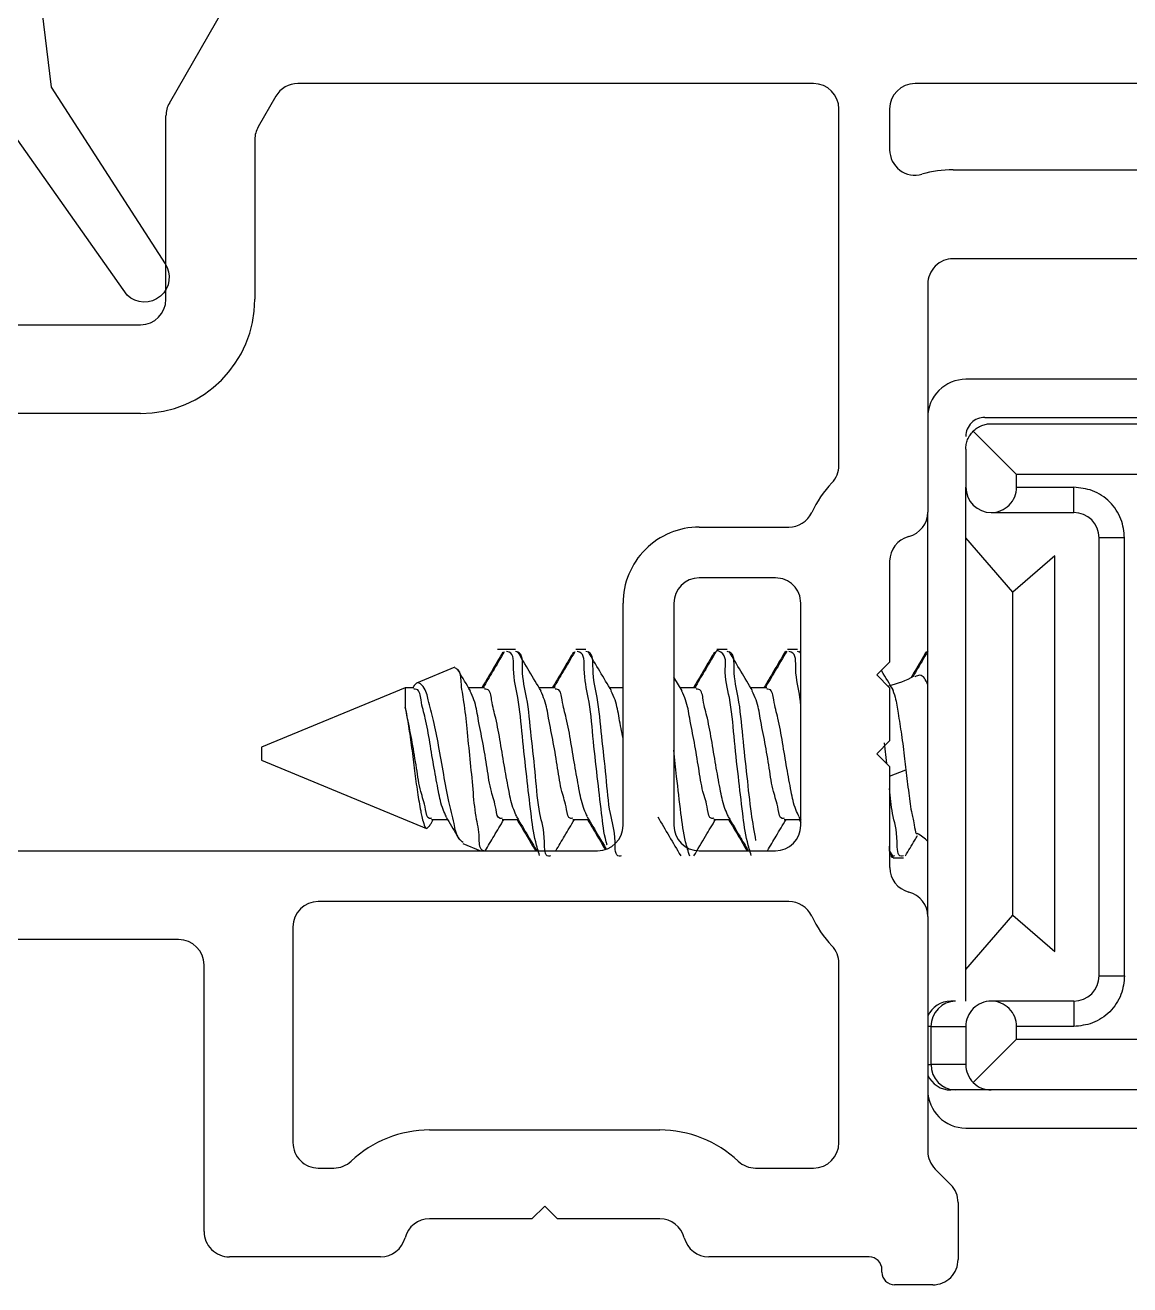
# Model space of a CAD drawing. Extents: x 50.9 to 61.7, y 12.6 to 36.7.
# Drawn here: x 52.995 to 53.865, y 28.815 to 29.808 of the extents above; entities that cross this region are included whole.
import ezdxf

# ---------------------------------------------------------------- set-up
doc = ezdxf.new("R2010")
doc.units = 0
doc.header["$LTSCALE"] = 0.3
doc.header["$MEASUREMENT"] = 0
doc.layers.get('0').update_dxf_attribs({"linetype": 'CONTINUOUS'})
doc.layers.add('VA5000$0$SECTION', color=7, linetype='CONTINUOUS')

# ---------------------------------------------------------------- blocks, each defined once
blk = doc.blocks.new('VA5000')
at = {"layer": 'VA5000$0$SECTION', "linetype": 'Continuous'}
blk.add_lwpolyline([(-0.15006, -0.18737, 0.907322), (-0.12045, -0.21247), (-0.0053, -0.0493), (-0.01923, -0.03147), (-0.01252, 0.02312), (0.06648, 0.02312), (0.06648, 0.64912), (-0.07952, 0.64912), (-0.07952, 0.57812), (-0.02452, 0.57812, -0.414214), (-0.00452, 0.55812), (-0.00452, 0.06212, 0.385829), (-0.05212, 0.02063), (-0.06063, -0.04866), (-0.15034, -0.1878)], format="xyb", dxfattribs=at)

msp = doc.modelspace()

# ---------------------------------------------------------------- linework, layer by layer
for p, q in [((53.10859, 29.74621), (53.1521, 29.82157)), ((53.61591, 29.76157), (53.20984, 29.76157)), ((53.94591, 29.76157), (53.69591, 29.76157)), ((53.19252, 29.75157), (53.17859, 29.72745)), ((53.10591, 29.59157), (53.10591, 29.73621)), ((53.63591, 29.4607), (53.63591, 29.74157)), ((53.67591, 29.74157), (53.67591, 29.7094)), ((53.17591, 29.71746), (53.17591, 29.59157)), ((53.72591, 29.69357), (54.20591, 29.69357)), ((54.14091, 29.62357), (53.72591, 29.62357)), ((53.70591, 29.60357), (53.70591, 29.42394)), ((52.92591, 29.57157), (53.08591, 29.57157)), ((53.92491, 29.52857), (53.73591, 29.52857)), ((53.08591, 29.50157), (52.90239, 29.50157)), ((53.75091, 29.49857), (53.90991, 29.49857)), ((53.77591, 29.45357), (53.74177, 29.48771)), ((53.75591, 29.49357), (53.89091, 29.49357)), ((53.73591, 29.47357), (53.73591, 29.44357)), ((53.77591, 29.44357), (53.77591, 29.45357)), ((53.89091, 29.45357), (53.77591, 29.45357)), ((53.73591, 29.03857), (53.73591, 29.44357)), ((53.77591, 29.44357), (53.82091, 29.44357)), ((53.82091, 29.42357), (53.82091, 29.44357)), ((53.70591, 29.10521), (53.70591, 29.42394)), ((53.75591, 29.42357), (53.82091, 29.42357)), ((53.52591, 29.41207), (53.5964, 29.41207)), ((53.77303, 29.36087), (53.73591, 29.40357)), ((53.84091, 29.05857), (53.84091, 29.40357)), ((53.86091, 29.40357), (53.84091, 29.40357)), ((53.86091, 29.05857), (53.86091, 29.40357)), ((53.80605, 29.38957), (53.77303, 29.36087)), ((53.80605, 29.07757), (53.80605, 29.38957)), ((53.67591, 29.38521), (53.67591, 29.30557)), ((53.58591, 29.37207), (53.52591, 29.37207)), ((53.77303, 29.10627), (53.77303, 29.36087)), ((53.46591, 29.17707), (53.46591, 29.35207)), ((53.50591, 29.35207), (53.50591, 29.17707)), ((53.60591, 29.17707), (53.60591, 29.35207)), ((53.37419, 29.31557), (53.36694, 29.31557)), ((53.38113, 29.31557), (53.37419, 29.31557)), ((53.42974, 29.31557), (53.42868, 29.31557)), ((53.43669, 29.31557), (53.42974, 29.31557)), ((53.54086, 29.31557), (53.5398, 29.31557)), ((53.5478, 29.31557), (53.54086, 29.31557)), ((53.59641, 29.31557), (53.59535, 29.31557)), ((53.60336, 29.31557), (53.59641, 29.31557)), ((53.60498, 29.31364), (53.60336, 29.31399)), ((53.60591, 29.31265), (53.60496, 29.31426)), ((53.33338, 29.30167), (53.30322, 29.28917)), ((53.67591, 29.30557), (53.66591, 29.29557)), ((53.51241, 29.28305), (53.50591, 29.2939)), ((53.66591, 29.29557), (53.67591, 29.28557)), ((53.29435, 29.2855), (53.18105, 29.23857)), ((53.30127, 29.2855), (53.29435, 29.2855)), ((53.29435, 29.2855), (53.29435, 29.27025)), ((53.35683, 29.2855), (53.34428, 29.2855)), ((53.41238, 29.2855), (53.39983, 29.2855)), ((53.46591, 29.2855), (53.45539, 29.2855)), ((53.52349, 29.2855), (53.51094, 29.2855)), ((53.57905, 29.2855), (53.5665, 29.2855)), ((53.67591, 29.28557), (53.67591, 29.24357)), ((53.67591, 29.24357), (53.66591, 29.23357)), ((53.67371, 29.22578), (53.67195, 29.24221)), ((53.18105, 29.23857), (53.18105, 29.22857)), ((53.66591, 29.23357), (53.67591, 29.22357)), ((53.18105, 29.22857), (53.3111, 29.1747)), ((53.67591, 29.22357), (53.67591, 29.14394)), ((53.67591, 29.21597), (53.68866, 29.22083)), ((53.31516, 29.18164), (53.3278, 29.18164)), ((53.37072, 29.18164), (53.38336, 29.18164)), ((53.42627, 29.18164), (53.43892, 29.18164)), ((53.53738, 29.18164), (53.55003, 29.18164)), ((53.59294, 29.18164), (53.60558, 29.18164)), ((53.60444, 29.18355), (53.60591, 29.18107)), ((53.60462, 29.18164), (53.60591, 29.17946)), ((53.33967, 29.16287), (53.35367, 29.15707)), ((52.82119, 29.15707), (53.44591, 29.15707)), ((53.52591, 29.15707), (53.58591, 29.15707)), ((53.67591, 29.15667), (53.67802, 29.15309)), ((53.67868, 29.15157), (53.67974, 29.15157)), ((53.67974, 29.15157), (53.68669, 29.15157)), ((53.5964, 29.11707), (53.22591, 29.11707)), ((53.70591, 29.10521), (53.70591, 28.92036)), ((53.73591, 29.06357), (53.77303, 29.10627)), ((53.77303, 29.10627), (53.80605, 29.07757)), ((53.20591, 29.09707), (53.20591, 28.92707)), ((53.11591, 29.08707), (52.94591, 29.08707)), ((53.13591, 28.85707), (53.13591, 29.06707)), ((53.63591, 28.92707), (53.63591, 29.06844)), ((53.84091, 29.05857), (53.86091, 29.05857)), ((53.7279, 29.03857), (53.72413, 29.03857)), ((53.82091, 29.03857), (53.75591, 29.03857)), ((53.82091, 29.03857), (53.82091, 29.01857)), ((53.70848, 29.01857), (53.70591, 29.01857)), ((53.70848, 29.01857), (53.73591, 29.01857)), ((53.70848, 28.98857), (53.70848, 29.01857)), ((53.73591, 29.01857), (53.73591, 28.98857)), ((53.77591, 29.00857), (53.77591, 29.01857)), ((53.82091, 29.01857), (53.77591, 29.01857)), ((53.74177, 28.97443), (53.77591, 29.00857)), ((53.77591, 29.00857), (53.89091, 29.00857)), ((53.70591, 28.98857), (53.70848, 28.98857)), ((53.73591, 28.98857), (53.70848, 28.98857)), ((53.7279, 28.96857), (53.72413, 28.96857)), ((53.75591, 28.96857), (53.7279, 28.96857)), ((53.89091, 28.96857), (53.75591, 28.96857)), ((53.31355, 28.93707), (53.49482, 28.93707)), ((53.73591, 28.93857), (53.92491, 28.93857)), ((53.22591, 28.90707), (53.23805, 28.90707)), ((53.57032, 28.90707), (53.61591, 28.90707)), ((53.71177, 28.90621), (53.72396, 28.89402)), ((53.40419, 28.87707), (53.39419, 28.86707)), ((53.41419, 28.86707), (53.40419, 28.87707)), ((53.72982, 28.87988), (53.72982, 28.83507)), ((53.39419, 28.86707), (53.31355, 28.86707)), ((53.49482, 28.86707), (53.41419, 28.86707)), ((53.27482, 28.83707), (53.15591, 28.83707)), ((53.65982, 28.83707), (53.53355, 28.83707)), ((53.66982, 28.82507), (53.66982, 28.82707)), ((53.70982, 28.81507), (53.67982, 28.81507))]:
    msp.add_line(p, q)
for centre, radius, start, end in [((53.20984, 29.74157), 0.02, 89.9979, 149.99718), ((53.61591, 29.74157), 0.02, 0.00178, 90.00074), ((53.69591, 29.74157), 0.02, 89.99926, 179.99822), ((53.12592, 29.73621), 0.02001, 150.00538, 179.99752), ((53.19591, 29.71745), 0.02, 150.00049, 179.99591), ((53.69591, 29.7094), 0.02, 179.99929, 285.82565), ((53.72591, 29.60357), 0.09, 90.00022, 105.82743), ((53.72591, 29.60357), 0.02, 89.99578, 180.0017), ((53.08591, 29.59157), 0.09, 270.00046, 359.99916), ((53.08591, 29.59157), 0.02, 269.99926, 359.99822), ((53.73591, 29.49857), 0.03, 90.00027, 180.00085), ((53.75091, 29.48357), 0.015, 89.9974, 180.00148), ((53.61591, 29.4607), 0.02, 316.65802, 359.99989), ((53.69592, 29.3852), 0.09, 136.65854, 154.78284), ((53.75591, 29.44357), 0.02, 180.00314, 269.99854), ((53.75591, 29.44357), 0.02, 269.99578, 0.0017), ((53.59639, 29.43207), 0.02, 270.00641, 334.77969), ((53.68591, 29.42394), 0.02, 284.48251, 359.99704), ((53.82091, 29.40357), 0.02, 0.00249, 89.99667), ((53.52591, 29.35207), 0.06, 89.99857, 180.00059), ((53.69591, 29.38521), 0.02, 104.47345, 180.00273), ((53.52591, 29.35207), 0.02, 90.00146, 179.99686), ((53.58591, 29.35207), 0.02, 359.9983, 90.00422), ((53.6602, 29.35539), 0.06989, 282.40619, 300.04448), ((53.44591, 29.17707), 0.02, 270.00062, 0.00022), ((53.52591, 29.17707), 0.02, 180.00163, 269.99669), ((53.58591, 29.17707), 0.02, 270.00062, 0.00022), ((53.66011, 29.11163), 0.07004, 49.00812, 57.59257), ((53.69592, 29.14394), 0.02, 180.00296, 255.51749), ((53.68592, 29.10521), 0.02, 359.99727, 75.52655), ((53.22591, 29.09707), 0.02, 90.00094, 180.00074), ((53.5964, 29.09707), 0.02, 25.22142, 89.99777), ((53.6959, 29.14393), 0.08999, 205.21495, 223.34269), ((53.11591, 29.06707), 0.02, 0.00246, 89.9967), ((53.61591, 29.06844), 0.02, 0.00227, 43.33982), ((53.82091, 29.05857), 0.02, 270.00333, 359.99751), ((53.72413, 29.01857), 0.02, 90.00269, 155.60142), ((53.72819, 29.01886), 0.01972, 90.85496, 180.83325), ((53.75591, 29.01857), 0.02, 89.99993, 180.00175), ((53.75591, 29.01857), 0.02, 359.99825, 90.00091), ((53.7282, 28.98829), 0.01972, 179.17014, 269.14165), ((53.75591, 28.98857), 0.02, 179.99936, 225.00051), ((53.72413, 28.98857), 0.02, 204.39858, 269.99731), ((53.75592, 28.98857), 0.02, 225.00217, 269.9939), ((53.73591, 28.96857), 0.03, 180.00139, 269.99973), ((53.31355, 28.84707), 0.09, 89.99879, 133.34166), ((53.49482, 28.84707), 0.09, 46.65814, 90.00123), ((53.22591, 28.92707), 0.02, 179.99494, 270.00338), ((53.61591, 28.92707), 0.02, 270.00062, 0.00022), ((53.23805, 28.92707), 0.02, 269.99739, 313.34597), ((53.57032, 28.92707), 0.02, 226.65545, 270.00119), ((53.72591, 28.92035), 0.02, 179.99936, 225.00051), ((53.70982, 28.87988), 0.02, 359.99936, 45.00051), ((53.31355, 28.84707), 0.02, 90.00191, 165.52432), ((53.49482, 28.84707), 0.02, 14.48208, 89.99168), ((53.15591, 28.85707), 0.02, 179.99891, 269.9994), ((53.27482, 28.85707), 0.02, 269.99748, 345.52358), ((53.53355, 28.85707), 0.02, 194.4813, 269.99765), ((53.65982, 28.82707), 0.01, 359.99832, 90), ((53.70982, 28.83507), 0.02, 269.99662, 0.00506), ((53.67982, 28.82507), 0.01, 180.00166, 269.99834)]:
    msp.add_arc(centre, radius, start, end)
for points, knots in [([(53.73591, 29.47357), (53.73598, 29.47483), (53.73612, 29.47737), (53.73726, 29.4811), (53.73907, 29.48468), (53.74086, 29.48669), (53.74177, 29.48771)], [0, 0, 0, 0, 0.239729, 0.486331, 0.739742, 1, 1, 1, 1]), ([(53.74177, 29.48771), (53.74279, 29.48862), (53.74481, 29.49041), (53.74838, 29.49222), (53.75211, 29.49336), (53.75466, 29.4935), (53.75591, 29.49357)], [0, 0, 0, 0, 0.260254, 0.513647, 0.760229, 1, 1, 1, 1]), ([(53.86091, 29.40357), (53.86038, 29.4086), (53.85955, 29.41637), (53.85456, 29.42569), (53.84939, 29.43206), (53.84303, 29.43722), (53.83371, 29.4422), (53.82594, 29.44303), (53.82091, 29.44357)], [0, 0, 0, 0, 0.239446, 0.369887, 0.499997, 0.630444, 0.760561, 1, 1, 1, 1]), ([(53.37131, 29.31368), (53.36829, 29.3085), (53.36278, 29.29908), (53.35717, 29.28972), (53.35465, 29.2855)], [0, 0, 0, 0, 0.549073, 1, 1, 1, 1]), ([(53.3724, 29.31393), (53.36935, 29.30871), (53.36379, 29.29921), (53.35816, 29.28976), (53.35562, 29.2855)], [0, 0, 0, 0, 0.549432, 1, 1, 1, 1]), ([(53.40023, 29.15338), (53.39913, 29.15692), (53.39579, 29.16772), (53.39317, 29.18866), (53.38994, 29.2165), (53.38662, 29.24658), (53.38409, 29.27613), (53.37883, 29.29517), (53.38027, 29.31309), (53.37489, 29.31388), (53.37419, 29.31399)], [0, 0, 0, 0, 0.067697, 0.206107, 0.384136, 0.57852, 0.76497, 0.904468, 0.98756, 1, 1, 1, 1]), ([(53.40891, 29.15316), (53.40836, 29.153), (53.40382, 29.15175), (53.40489, 29.17115), (53.39917, 29.18706), (53.39719, 29.21702), (53.39349, 29.24644), (53.39105, 29.27616), (53.38578, 29.29517), (53.38721, 29.31309), (53.38183, 29.31388), (53.38113, 29.31399)], [0, 0, 0, 0, 0.009683, 0.079952, 0.216542, 0.392231, 0.58406, 0.768058, 0.905722, 0.987722, 1, 1, 1, 1]), ([(53.4013, 29.28305), (53.39821, 29.28819), (53.39201, 29.29851), (53.38591, 29.30889), (53.38284, 29.3141)], [0, 0, 0, 0, 0.497463, 1, 1, 1, 1]), ([(53.42687, 29.31368), (53.42384, 29.3085), (53.41834, 29.29908), (53.41273, 29.28972), (53.4102, 29.2855)], [0, 0, 0, 0, 0.549073, 1, 1, 1, 1]), ([(53.42795, 29.31393), (53.4249, 29.30871), (53.41935, 29.29921), (53.41371, 29.28976), (53.41117, 29.2855)], [0, 0, 0, 0, 0.549432, 1, 1, 1, 1]), ([(53.45346, 29.16142), (53.4532, 29.1623), (53.45079, 29.17045), (53.44884, 29.18869), (53.44546, 29.21649), (53.44219, 29.24658), (53.43964, 29.27613), (53.43439, 29.29517), (53.43582, 29.31309), (53.43045, 29.31388), (53.42974, 29.31399)], [0, 0, 0, 0, 0.017611, 0.163456, 0.35105, 0.555877, 0.752343, 0.899335, 0.986892, 1, 1, 1, 1]), ([(53.46447, 29.15316), (53.46392, 29.153), (53.45938, 29.15175), (53.46045, 29.17115), (53.45473, 29.18706), (53.45275, 29.21702), (53.44904, 29.24644), (53.44661, 29.27616), (53.44133, 29.29517), (53.44277, 29.31309), (53.43739, 29.31388), (53.43669, 29.31399)], [0, 0, 0, 0, 0.009683, 0.079952, 0.216542, 0.392231, 0.58406, 0.768058, 0.905722, 0.987722, 1, 1, 1, 1]), ([(53.45685, 29.28305), (53.45377, 29.28819), (53.44757, 29.29851), (53.44146, 29.30889), (53.43839, 29.3141)], [0, 0, 0, 0, 0.497463, 1, 1, 1, 1]), ([(53.53798, 29.31368), (53.53495, 29.3085), (53.52945, 29.29908), (53.52384, 29.28972), (53.52131, 29.2855)], [0, 0, 0, 0, 0.549073, 1, 1, 1, 1]), ([(53.53906, 29.31393), (53.53601, 29.30871), (53.53046, 29.29921), (53.52482, 29.28976), (53.52229, 29.2855)], [0, 0, 0, 0, 0.5494304, 1, 1, 1, 1]), ([(53.5669, 29.15338), (53.5658, 29.15692), (53.56246, 29.16772), (53.55984, 29.18867), (53.55663, 29.21644), (53.55319, 29.24679), (53.55107, 29.27546), (53.54479, 29.29669), (53.54805, 29.31157), (53.53941, 29.31541), (53.53911, 29.31382), (53.53905, 29.31353)], [0, 0, 0, 0, 0.066709, 0.203102, 0.378536, 0.570087, 0.753818, 0.891283, 0.973164, 0.995092, 1, 1, 1, 1]), ([(53.57058, 29.16513), (53.56934, 29.17224), (53.56643, 29.18895), (53.56366, 29.21652), (53.56021, 29.24657), (53.55771, 29.27614), (53.55245, 29.29517), (53.55388, 29.31309), (53.5485, 29.31388), (53.5478, 29.31399)], [0, 0, 0, 0, 0.142422, 0.334732, 0.544709, 0.746114, 0.896803, 0.986561, 1, 1, 1, 1]), ([(53.56796, 29.28305), (53.56488, 29.28819), (53.55868, 29.29851), (53.55257, 29.30889), (53.5495, 29.3141)], [0, 0, 0, 0, 0.4974649, 1, 1, 1, 1]), ([(53.59381, 29.31423), (53.59079, 29.30906), (53.58517, 29.29947), (53.57947, 29.28991), (53.57684, 29.2855)], [0, 0, 0, 0, 0.537885, 1, 1, 1, 1]), ([(53.5948, 29.31427), (53.59177, 29.3091), (53.58614, 29.29949), (53.58044, 29.28992), (53.5778, 29.2855)], [0, 0, 0, 0, 0.537847, 1, 1, 1, 1]), ([(53.60591, 29.27207), (53.60571, 29.27398), (53.60466, 29.28355), (53.60098, 29.29509), (53.60249, 29.31309), (53.59711, 29.31388), (53.59641, 29.31399)], [0, 0, 0, 0, 0.128129, 0.64561, 0.953847, 1, 1, 1, 1]), ([(53.70487, 29.31414), (53.70186, 29.30898), (53.69786, 29.30213), (53.6938, 29.29532), (53.6928, 29.29364)], [0, 0, 0, 0, 0.753856, 1, 1, 1, 1]), ([(53.70599, 29.31439), (53.70293, 29.30917), (53.69901, 29.30248), (53.69505, 29.29581), (53.69417, 29.29435)], [0, 0, 0, 0, 0.7803238, 1, 1, 1, 1]), ([(53.33353, 29.3013), (53.33431, 29.30081), (53.33791, 29.29852), (53.33788, 29.28757), (53.34093, 29.27295), (53.34289, 29.25228), (53.34532, 29.22938), (53.34751, 29.20639), (53.34914, 29.1851), (53.35311, 29.1707), (53.35208, 29.15905), (53.35551, 29.1574), (53.35597, 29.15718)], [0, 0, 0, 0, 0.018324, 0.084337, 0.193193, 0.337073, 0.500646, 0.663111, 0.809957, 0.924293, 0.990029, 1, 1, 1, 1]), ([(53.34574, 29.28305), (53.34265, 29.28818), (53.33923, 29.29386), (53.33587, 29.29956), (53.33555, 29.30011)], [0, 0, 0, 0, 0.904272, 1, 1, 1, 1]), ([(53.67893, 29.2833), (53.67587, 29.28838), (53.6727, 29.29364), (53.66957, 29.29893), (53.66946, 29.29912)], [0, 0, 0, 0, 0.9647338, 1, 1, 1, 1]), ([(53.33993, 29.16352), (53.33883, 29.16447), (53.3345, 29.16822), (53.33281, 29.18058), (53.32809, 29.19696), (53.32465, 29.21773), (53.32091, 29.23906), (53.31705, 29.25861), (53.31271, 29.27435), (53.31067, 29.28456), (53.30418, 29.29106), (53.30177, 29.28777), (53.30058, 29.28616)], [0, 0, 0, 0, 0.031111, 0.122909, 0.252606, 0.409929, 0.577615, 0.724361, 0.845303, 0.926593, 0.963917, 1, 1, 1, 1]), ([(53.70605, 29.28782), (53.70426, 29.29162), (53.70173, 29.29698), (53.69712, 29.2947), (53.69577, 29.29403)], [0, 0, 0, 0, 0.7069337, 1, 1, 1, 1]), ([(53.32685, 29.18379), (53.32593, 29.18569), (53.32285, 29.192), (53.32027, 29.20511), (53.31699, 29.22272), (53.31385, 29.24186), (53.3107, 29.26048), (53.30693, 29.27285), (53.30585, 29.28426), (53.30198, 29.28446), (53.30127, 29.2845)], [0, 0, 0, 0, 0.0600056, 0.199067, 0.3763165, 0.569551, 0.7553168, 0.8948733, 0.9808822, 1, 1, 1, 1]), ([(53.37072, 29.18264), (53.37016, 29.18252), (53.3669, 29.18181), (53.3657, 29.19347), (53.36147, 29.20426), (53.35878, 29.22295), (53.35562, 29.24198), (53.3519, 29.25987), (53.34975, 29.27383), (53.34658, 29.28062), (53.34549, 29.28294)], [0, 0, 0, 0, 0.015126, 0.089483, 0.228992, 0.406812, 0.600669, 0.787032, 0.927038, 1, 1, 1, 1]), ([(53.38226, 29.18412), (53.38139, 29.18592), (53.37837, 29.19212), (53.37583, 29.20511), (53.37255, 29.22272), (53.36941, 29.24186), (53.36626, 29.26048), (53.36249, 29.27285), (53.3614, 29.28426), (53.35753, 29.28446), (53.35683, 29.2845)], [0, 0, 0, 0, 0.056723, 0.19627, 0.374138, 0.568048, 0.754462, 0.894506, 0.980815, 1, 1, 1, 1]), ([(53.42627, 29.18264), (53.42572, 29.18252), (53.42245, 29.18181), (53.42125, 29.19347), (53.41703, 29.20426), (53.41433, 29.22295), (53.41118, 29.24198), (53.40746, 29.25987), (53.40531, 29.27383), (53.40213, 29.28062), (53.40105, 29.28294)], [0, 0, 0, 0, 0.015123, 0.089482, 0.228991, 0.406811, 0.600668, 0.787032, 0.927038, 1, 1, 1, 1]), ([(53.43781, 29.18412), (53.43694, 29.18592), (53.43393, 29.19212), (53.43138, 29.20511), (53.4281, 29.22272), (53.42496, 29.24186), (53.42182, 29.26048), (53.41804, 29.27285), (53.41696, 29.28426), (53.41309, 29.28446), (53.41238, 29.2845)], [0, 0, 0, 0, 0.056723, 0.19627, 0.374138, 0.568048, 0.754462, 0.894506, 0.980815, 1, 1, 1, 1]), ([(53.46591, 29.24557), (53.46486, 29.25087), (53.46286, 29.26098), (53.46086, 29.27383), (53.45769, 29.28062), (53.4566, 29.28294)], [0, 0, 0, 0, 0.420199, 0.801362, 1, 1, 1, 1]), ([(53.53738, 29.18264), (53.53683, 29.18252), (53.53356, 29.18181), (53.53236, 29.19347), (53.52814, 29.20426), (53.52544, 29.22295), (53.52229, 29.24198), (53.51857, 29.25987), (53.51642, 29.27383), (53.51325, 29.28062), (53.51216, 29.28294)], [0, 0, 0, 0, 0.015126, 0.089484, 0.228993, 0.406813, 0.600669, 0.787033, 0.927038, 1, 1, 1, 1]), ([(53.54893, 29.18412), (53.54805, 29.18592), (53.54504, 29.19212), (53.54249, 29.20511), (53.53921, 29.22272), (53.53607, 29.24186), (53.53293, 29.26048), (53.52915, 29.27285), (53.52807, 29.28426), (53.5242, 29.28446), (53.52349, 29.2845)], [0, 0, 0, 0, 0.056723, 0.19627, 0.374139, 0.568049, 0.754464, 0.894509, 0.980818, 1, 1, 1, 1]), ([(53.59294, 29.18264), (53.59239, 29.18252), (53.58912, 29.18181), (53.58792, 29.19347), (53.58369, 29.20426), (53.581, 29.22295), (53.57785, 29.24198), (53.57413, 29.25987), (53.57198, 29.27383), (53.5688, 29.28062), (53.56771, 29.28294)], [0, 0, 0, 0, 0.015126, 0.089485, 0.228993, 0.406813, 0.600669, 0.787033, 0.927039, 1, 1, 1, 1]), ([(53.60461, 29.18385), (53.60369, 29.18573), (53.60062, 29.19202), (53.59805, 29.20511), (53.59477, 29.22272), (53.59163, 29.24186), (53.58848, 29.26048), (53.58471, 29.27285), (53.58363, 29.28426), (53.57975, 29.28446), (53.57905, 29.2845)], [0, 0, 0, 0, 0.059466, 0.198608, 0.375959, 0.569305, 0.755178, 0.894816, 0.980874, 1, 1, 1, 1]), ([(53.67758, 29.28549), (53.67853, 29.28306), (53.68104, 29.27662), (53.68272, 29.2641), (53.68539, 29.24796), (53.68726, 29.23304), (53.68833, 29.22373), (53.68866, 29.22083)], [0, 0, 0, 0, 0.118693, 0.314788, 0.572504, 0.866486, 1, 1, 1, 1]), ([(53.29435, 29.27025), (53.29523, 29.26527), (53.29712, 29.25459), (53.29952, 29.23787), (53.30167, 29.22036), (53.30375, 29.20407), (53.30633, 29.18934), (53.30786, 29.1816), (53.3106, 29.17325), (53.31242, 29.17567), (53.3131, 29.17658)], [0, 0, 0, 0, 0.151529, 0.324923, 0.507008, 0.677633, 0.826538, 0.927474, 0.972776, 1, 1, 1, 1]), ([(53.31516, 29.18264), (53.31461, 29.18252), (53.31134, 29.18181), (53.31014, 29.19347), (53.30591, 29.20426), (53.30324, 29.22296), (53.29998, 29.24195), (53.29698, 29.25805), (53.29498, 29.26734), (53.29435, 29.27025)], [0, 0, 0, 0, 0.017349, 0.102637, 0.262654, 0.466613, 0.688967, 0.902726, 1, 1, 1, 1]), ([(53.51845, 29.15282), (53.51729, 29.15655), (53.51388, 29.16753), (53.51123, 29.18868), (53.50839, 29.21277), (53.50664, 29.22939), (53.50591, 29.23631)], [0, 0, 0, 0, 0.138325, 0.407205, 0.753051, 1, 1, 1, 1]), ([(53.68866, 29.22083), (53.68939, 29.21483), (53.69076, 29.2036), (53.69296, 29.18669), (53.6951, 29.17993), (53.69639, 29.16963), (53.69768, 29.17077), (53.69769, 29.17078)], [0, 0, 0, 0, 0.363804, 0.680677, 0.898956, 0.999199, 1, 1, 1, 1]), ([(53.68669, 29.15316), (53.68614, 29.153), (53.6816, 29.15175), (53.68268, 29.17117), (53.67771, 29.18453), (53.67648, 29.19921), (53.67591, 29.20602)], [0, 0, 0, 0, 0.028938, 0.238943, 0.647153, 1, 1, 1, 1]), ([(53.31336, 29.17643), (53.3136, 29.17683), (53.31464, 29.17857), (53.31569, 29.18031), (53.31649, 29.18164)], [0, 0, 0, 0, 0.232293, 1, 1, 1, 1]), ([(53.32668, 29.18351), (53.32948, 29.17883), (53.33302, 29.17291), (53.33651, 29.16696), (53.33724, 29.16572)], [0, 0, 0, 0, 0.791795, 1, 1, 1, 1]), ([(53.35744, 29.15707), (53.35972, 29.16094), (53.36455, 29.16915), (53.36946, 29.17732), (53.37205, 29.18164)], [0, 0, 0, 0, 0.471304, 1, 1, 1, 1]), ([(53.38211, 29.18375), (53.38513, 29.17868), (53.39043, 29.1698), (53.39566, 29.16089), (53.3979, 29.15707)], [0, 0, 0, 0, 0.57154, 1, 1, 1, 1]), ([(53.3824, 29.18164), (53.38503, 29.17722), (53.38991, 29.16905), (53.39471, 29.16084), (53.39692, 29.15707)], [0, 0, 0, 0, 0.540492, 1, 1, 1, 1]), ([(53.413, 29.15707), (53.41527, 29.16094), (53.42011, 29.16915), (53.42501, 29.17732), (53.42761, 29.18164)], [0, 0, 0, 0, 0.471304, 1, 1, 1, 1]), ([(53.43766, 29.18375), (53.44069, 29.17868), (53.44572, 29.17024), (53.45069, 29.16177), (53.45267, 29.1584)], [0, 0, 0, 0, 0.6013973, 1, 1, 1, 1]), ([(53.43795, 29.18164), (53.44059, 29.17722), (53.44524, 29.16944), (53.44982, 29.16161), (53.4518, 29.15823)], [0, 0, 0, 0, 0.567118, 1, 1, 1, 1]), ([(53.49322, 29.18375), (53.49624, 29.17868), (53.50232, 29.16848), (53.50833, 29.15824), (53.51135, 29.15309)], [0, 0, 0, 0, 0.49751, 1, 1, 1, 1]), ([(53.52173, 29.15304), (53.5248, 29.15826), (53.53042, 29.16781), (53.53613, 29.17732), (53.53872, 29.18164)], [0, 0, 0, 0, 0.545666, 1, 1, 1, 1]), ([(53.54877, 29.18375), (53.5518, 29.17868), (53.5571, 29.1698), (53.56232, 29.16089), (53.56456, 29.15707)], [0, 0, 0, 0, 0.571536, 1, 1, 1, 1]), ([(53.54906, 29.18164), (53.5517, 29.17722), (53.55657, 29.16905), (53.56138, 29.16084), (53.56359, 29.15707)], [0, 0, 0, 0, 0.5404939, 1, 1, 1, 1]), ([(53.57966, 29.15707), (53.58194, 29.16094), (53.58677, 29.16915), (53.59168, 29.17732), (53.59428, 29.18164)], [0, 0, 0, 0, 0.471302, 1, 1, 1, 1]), ([(53.67974, 29.15316), (53.67919, 29.15299), (53.67582, 29.15201), (53.67587, 29.15671), (53.67591, 29.16063)], [0, 0, 0, 0, 0.165538, 1, 1, 1, 1]), ([(53.68839, 29.15304), (53.69082, 29.15717), (53.69397, 29.16252), (53.69715, 29.16785), (53.69787, 29.16906)], [0, 0, 0, 0, 0.772352, 1, 1, 1, 1]), ([(53.67868, 29.15236), (53.6785, 29.15209), (53.67768, 29.15085), (53.6773, 29.15288), (53.67701, 29.15447)], [0, 0, 0, 0, 0.2173755, 1, 1, 1, 1]), ([(53.86091, 29.05857), (53.86038, 29.05354), (53.85955, 29.04578), (53.85457, 29.03646), (53.8494, 29.03009), (53.84304, 29.02492), (53.83371, 29.01994), (53.82594, 29.01911), (53.82091, 29.01857)], [0, 0, 0, 0, 0.239444, 0.369552, 0.499994, 0.630116, 0.760558, 1, 1, 1, 1])]:
    msp.add_open_spline(points, degree=3, knots=knots)

# ---------------------------------------------------------------- block references
at = {"xscale": -1}
msp.add_blockref('VA5000', (52.95493, 29.80733), dxfattribs=at)

doc.saveas('drawing.dxf')
